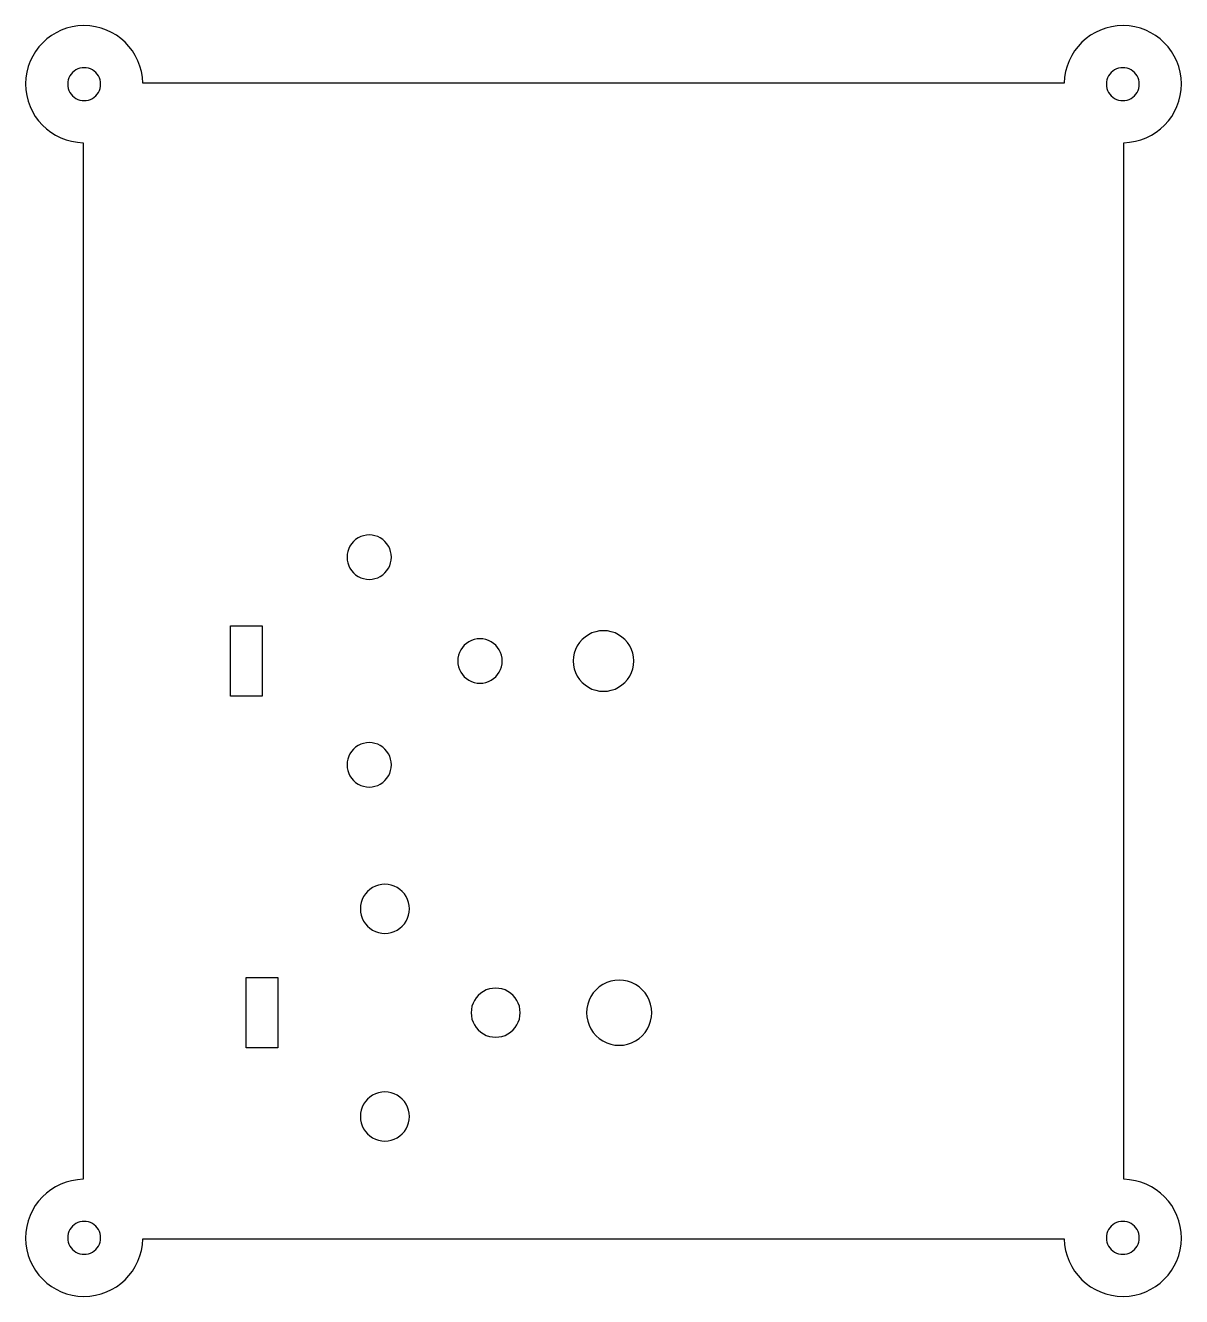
# Model space of a CAD drawing. Extents: x 7 to 107, y 182 to 292.
import ezdxf

# ---------------------------------------------------------------- set-up
doc = ezdxf.new("R2010")
doc.units = 0
doc.layers.add('CUTOUTS', color=7, linetype='CONTINUOUS')
doc.layers.add('PERIMETER', color=7, linetype='CONTINUOUS')

msp = doc.modelspace()

# ---------------------------------------------------------------- linework, layer by layer
at = {"layer": 'CUTOUTS', "color": 1}
for points in [[(13.056354, 286.593214)], [(103.056354, 286.593214)], [(38.256355, 245.593213)], [(24.318854, 239.643215), (27.043854, 239.643215), (27.043854, 233.543214), (24.318854, 233.543214)], [(47.856354, 236.593215)], [(59.256353, 236.593215)], [(38.256355, 227.593214)], [(39.812124, 215.111715)], [(28.399624, 209.161715), (28.399624, 203.061717), (25.674624, 203.061717), (25.674624, 209.161715)], [(49.412123, 206.111714)], [(60.812124, 206.111714)], [(39.812124, 197.111717)], [(13.056354, 186.593214)], [(103.056354, 186.593214)]]:
    msp.add_lwpolyline(points, close=True, dxfattribs=at)
for points in [[(10.918854, 287.8273), (10.477958, 287.572748), (10.206354, 287.102317), (10.206354, 286.593214)], [(12.343854, 287.8273), (11.902958, 288.081852), (11.359751, 288.081852), (10.918854, 287.8273)], [(13.056354, 286.593214), (13.056354, 287.102317), (12.784751, 287.572748), (12.343854, 287.8273)], [(100.9185, 287.828323), (100.477423, 287.573498), (100.205916, 287.102609), (100.206355, 286.593214)], [(102.344209, 287.828323), (101.903132, 288.083148), (101.359577, 288.083148), (100.9185, 287.828323)], [(103.056354, 286.593214), (103.056793, 287.102609), (102.785286, 287.573498), (102.344209, 287.828323)], [(10.206354, 286.593214), (10.206354, 286.08411), (10.477958, 285.613679), (10.918854, 285.359127)], [(12.343854, 285.359127), (12.784751, 285.613679), (13.056354, 286.08411), (13.056354, 286.593214)], [(100.206355, 286.593214), (100.205916, 286.083818), (100.477423, 285.612929), (100.9185, 285.358104)], [(102.344209, 285.358104), (102.785286, 285.612929), (103.056793, 286.083818), (103.056354, 286.593214)], [(10.918854, 285.359127), (11.359751, 285.104576), (11.902958, 285.104576), (12.343854, 285.359127)], [(100.9185, 285.358104), (101.359577, 285.103279), (101.903132, 285.103279), (102.344209, 285.358104)], [(35.368854, 247.260312), (34.773257, 246.916443), (34.406354, 246.280949), (34.406355, 245.593213)], [(37.293854, 247.260312), (36.698257, 247.60418), (35.964451, 247.60418), (35.368854, 247.260312)], [(38.256354, 245.593213), (38.256354, 246.280949), (37.889452, 246.916443), (37.293854, 247.260312)], [(34.406355, 245.593213), (34.406355, 244.905476), (34.773258, 244.269982), (35.368855, 243.926114)], [(37.293855, 243.926114), (37.889452, 244.269982), (38.256355, 244.905476), (38.256355, 245.593213)], [(35.368855, 243.926114), (35.964452, 243.582245), (36.698258, 243.582245), (37.293855, 243.926114)], [(57.943853, 238.866531), (57.131675, 239.335442), (56.131031, 239.335442), (55.318853, 238.866531)], [(44.968563, 238.261155), (44.372818, 237.917062), (44.005994, 237.281191), (44.006355, 236.593215)], [(46.894146, 238.261155), (46.298401, 238.605247), (45.564308, 238.605247), (44.968563, 238.261155)], [(47.856354, 236.593215), (47.856715, 237.281191), (47.489891, 237.917062), (46.894146, 238.261155)], [(55.318853, 238.866531), (54.506675, 238.39762), (54.006353, 237.531037), (54.006353, 236.593215)], [(59.256353, 236.593215), (59.256353, 237.531037), (58.756031, 238.39762), (57.943853, 238.866531)], [(44.006355, 236.593215), (44.005994, 235.905238), (44.372818, 235.269367), (44.968563, 234.925275)], [(46.894146, 234.925275), (47.489891, 235.269367), (47.856715, 235.905238), (47.856354, 236.593215)], [(54.006353, 236.593215), (54.006353, 235.655392), (54.506675, 234.788809), (55.318853, 234.319898)], [(57.943853, 234.319898), (58.756031, 234.788809), (59.256353, 235.655392), (59.256353, 236.593215)], [(44.968563, 234.925275), (45.564308, 234.581182), (46.298401, 234.581182), (46.894146, 234.925275)], [(55.318853, 234.319898), (56.131031, 233.850987), (57.131675, 233.850987), (57.943853, 234.319898)], [(35.368854, 229.260313), (34.773257, 228.916445), (34.406354, 228.28095), (34.406355, 227.593214)], [(37.293854, 229.260313), (36.698257, 229.604181), (35.964451, 229.604181), (35.368854, 229.260313)], [(38.256354, 227.593214), (38.256354, 228.28095), (37.889452, 228.916445), (37.293854, 229.260313)], [(34.406355, 227.593214), (34.406355, 226.905478), (34.773258, 226.269983), (35.368855, 225.926115)], [(37.293855, 225.926115), (37.889452, 226.269983), (38.256355, 226.905478), (38.256355, 227.593214)], [(35.368855, 225.926115), (35.964452, 225.582247), (36.698258, 225.582247), (37.293855, 225.926115)], [(38.74993, 216.952903), (38.092298, 217.332733), (37.281951, 217.332733), (36.624318, 216.952903)], [(36.624318, 216.952903), (35.966685, 216.573072), (35.561746, 215.871157), (35.562125, 215.111715)], [(39.812124, 215.111715), (39.812503, 215.871157), (39.407563, 216.573072), (38.74993, 216.952903)], [(35.562125, 215.111715), (35.561746, 214.352273), (35.966685, 213.650358), (36.624318, 213.270527)], [(38.74993, 213.270527), (39.407563, 213.650358), (39.812503, 214.352273), (39.812124, 215.111715)], [(36.624318, 213.270527), (37.281951, 212.890697), (38.092298, 212.890697), (38.74993, 213.270527)], [(48.349929, 207.952902), (47.692296, 208.332732), (46.88195, 208.332732), (46.224317, 207.952902)], [(56.574271, 208.559255), (55.700034, 208.054346), (55.161688, 207.121281), (55.162125, 206.111714)], [(59.399977, 208.559255), (58.52574, 209.064165), (57.448509, 209.064165), (56.574271, 208.559255)], [(60.812124, 206.111714), (60.812561, 207.121281), (60.274215, 208.054346), (59.399977, 208.559255)], [(46.224317, 207.952902), (45.566684, 207.573072), (45.161744, 206.871156), (45.162123, 206.111714)], [(49.412123, 206.111714), (49.412502, 206.871156), (49.007562, 207.573072), (48.349929, 207.952902)], [(45.162123, 206.111714), (45.161744, 205.352273), (45.566684, 204.650357), (46.224317, 204.270527)], [(48.349929, 204.270527), (49.007562, 204.650357), (49.412502, 205.352273), (49.412123, 206.111714)], [(55.162125, 206.111714), (55.161688, 205.102148), (55.700034, 204.169083), (56.574271, 203.664174)], [(59.399977, 203.664174), (60.274215, 204.169083), (60.812561, 205.102148), (60.812124, 206.111714)], [(46.224317, 204.270527), (46.88195, 203.890696), (47.692296, 203.890696), (48.349929, 204.270527)], [(56.574271, 203.664174), (57.448509, 203.159264), (58.52574, 203.159264), (59.399977, 203.664174)], [(36.624318, 198.952904), (35.966685, 198.573074), (35.561746, 197.871158), (35.562125, 197.111717)], [(38.74993, 198.952904), (38.092298, 199.332735), (37.281951, 199.332735), (36.624318, 198.952904)], [(39.812124, 197.111717), (39.812503, 197.871158), (39.407563, 198.573074), (38.74993, 198.952904)], [(35.562125, 197.111717), (35.561746, 196.352275), (35.966685, 195.650359), (36.624318, 195.270529)], [(38.74993, 195.270529), (39.407563, 195.650359), (39.812503, 196.352275), (39.812124, 197.111717)], [(36.624318, 195.270529), (37.281951, 194.890699), (38.092298, 194.890699), (38.74993, 195.270529)], [(10.918854, 187.8273), (10.477958, 187.572749), (10.206354, 187.102318), (10.206354, 186.593214)], [(12.343854, 187.8273), (11.902958, 188.081852), (11.359751, 188.081852), (10.918854, 187.8273)], [(13.056354, 186.593214), (13.056354, 187.102318), (12.784751, 187.572749), (12.343854, 187.8273)], [(100.9185, 187.828324), (100.477423, 187.573499), (100.205916, 187.10261), (100.206355, 186.593214)], [(102.344209, 187.828324), (101.903132, 188.083148), (101.359577, 188.083148), (100.9185, 187.828324)], [(103.056354, 186.593214), (103.056793, 187.10261), (102.785286, 187.573499), (102.344209, 187.828324)], [(10.206354, 186.593214), (10.206354, 186.084111), (10.477958, 185.61368), (10.918854, 185.359128)], [(12.343854, 185.359128), (12.784751, 185.61368), (13.056354, 186.084111), (13.056354, 186.593214)], [(100.206355, 186.593214), (100.205916, 186.083818), (100.477423, 185.612929), (100.9185, 185.358105)], [(102.344209, 185.358105), (102.785286, 185.612929), (103.056793, 186.083818), (103.056354, 186.593214)], [(10.918854, 185.359128), (11.359751, 185.104576), (11.902958, 185.104576), (12.343854, 185.359128)], [(100.9185, 185.358105), (101.359577, 185.10328), (101.903132, 185.10328), (102.344209, 185.358105)]]:
    msp.add_open_spline(points, degree=3, dxfattribs=at)
at = {"layer": 'PERIMETER', "color": 1}
for points in [[(96.556909, 286.668213), (16.7058, 286.668213)], [(11.556354, 281.518768), (11.556354, 191.667661)], [(101.706355, 191.667661), (101.706355, 281.518768)], [(16.7058, 186.518213), (96.556909, 186.518213)]]:
    msp.add_lwpolyline(points, dxfattribs=at)
for points in [[(11.606354, 291.668152), (8.82305, 291.65444), (6.570128, 289.401519), (6.556416, 286.618214)], [(16.7058, 286.668213), (16.664667, 289.451247), (14.389658, 291.681863), (11.606354, 291.668152)], [(101.656356, 291.668152), (98.873052, 291.681863), (96.598042, 289.451248), (96.556909, 286.668213)], [(106.706293, 286.618214), (106.692582, 289.401518), (104.43966, 291.65444), (101.656356, 291.668152)], [(6.556416, 286.618214), (6.542705, 283.83491), (8.77332, 281.559901), (11.556354, 281.518768)], [(101.706355, 281.518768), (104.489389, 281.559901), (106.720005, 283.83491), (106.706293, 286.618214)], [(11.556354, 191.667661), (8.77332, 191.626527), (6.542705, 189.351518), (6.556416, 186.568215)], [(106.706293, 186.568215), (106.720004, 189.351519), (104.489388, 191.626528), (101.706355, 191.667661)], [(6.556416, 186.568215), (6.570127, 183.784911), (8.823048, 181.531989), (11.606352, 181.518277)], [(11.606352, 181.518277), (14.389656, 181.504564), (16.664666, 183.735179), (16.7058, 186.518213)], [(96.556909, 186.518213), (96.598044, 183.735179), (98.873053, 181.504564), (101.656357, 181.518276)], [(101.656357, 181.518276), (104.439661, 181.531989), (106.692582, 183.784911), (106.706293, 186.568215)]]:
    msp.add_open_spline(points, degree=3, dxfattribs=at)

doc.saveas('drawing.dxf')
